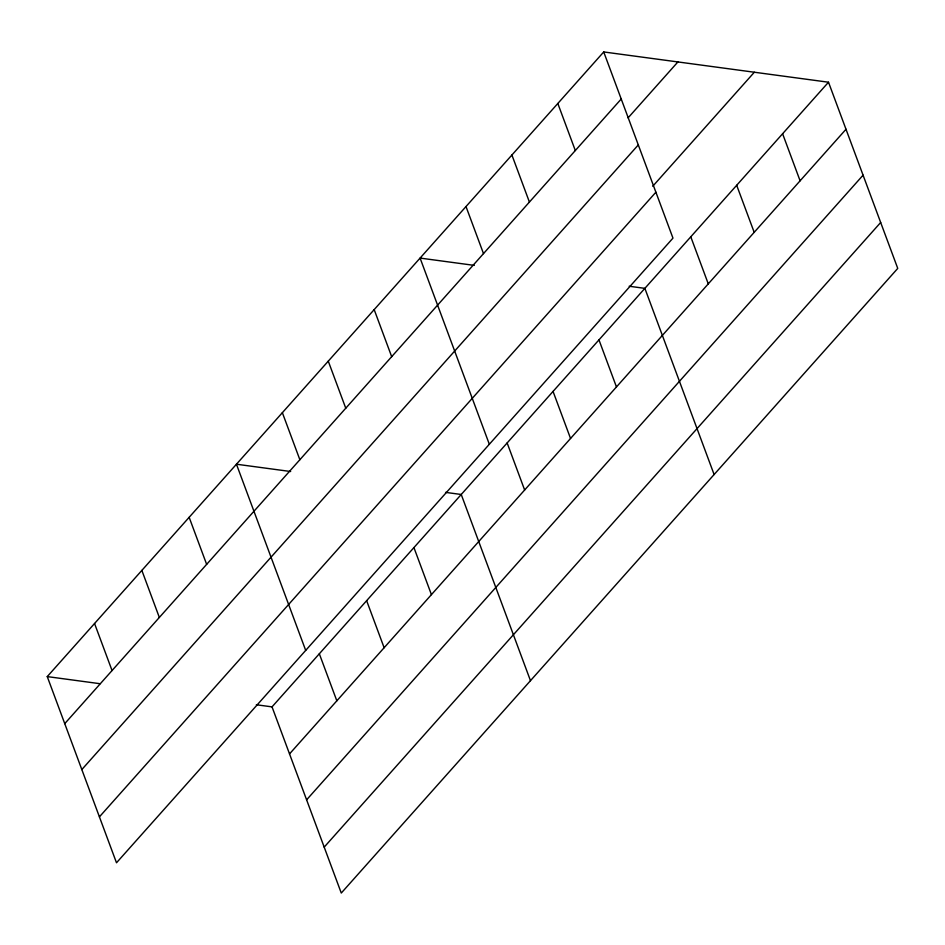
<?xml version="1.0" encoding="UTF-8"?>
<svg xmlns="http://www.w3.org/2000/svg" width="945" height="945" viewBox="0 0 945 945"><rect width="100%" height="100%" fill="white"/><g stroke="black" fill="none" stroke-linecap="round" stroke-linejoin="round"><path stroke-width="1.42" d="M603.725 51.951L672.97 238.128L116.495 862.785L47.25 676.596L603.725 51.951L828.505 82.215L897.75 268.404L341.275 893.049L272.03 706.872L256.343 704.757M64.744 723.646L621.231 99.001M628.094 117.853L677.908 61.933M81.825 769.561L638.3 144.916M652.747 186.26L754.334 72.233M99.414 816.87L655.889 192.213M272.03 706.872L828.505 82.215M289.524 753.921L846.011 129.264M306.605 799.836L863.08 175.179M324.194 847.133L880.669 222.488M474.295 265.38L420.088 258.079L489.333 444.268M629.181 286.24L644.868 288.355L714.113 474.532M290.658 471.52L236.451 464.219L305.696 650.396M445.544 492.38L461.231 494.483L530.476 680.672M47.25 676.596L100.028 683.707M782.602 133.753L800.096 180.802M736.687 185.291L754.193 232.328M690.783 236.817L708.277 283.866M557.822 103.489L575.316 150.527M598.965 339.881L616.459 386.93M511.906 155.015L529.413 202.065M553.049 391.419L570.544 438.468M466.003 206.553L483.497 253.603M507.146 442.957L524.64 490.006M374.185 309.617L391.679 356.667M413.934 547.58L431.428 594.629M328.269 361.155L345.764 408.205M366.636 600.677L384.131 647.727M282.366 412.681L299.86 459.731M319.327 653.775L336.833 700.824M189.154 517.317L206.648 564.366M141.856 570.414L159.351 617.463M94.547 623.511L112.053 670.548"/></g></svg>
